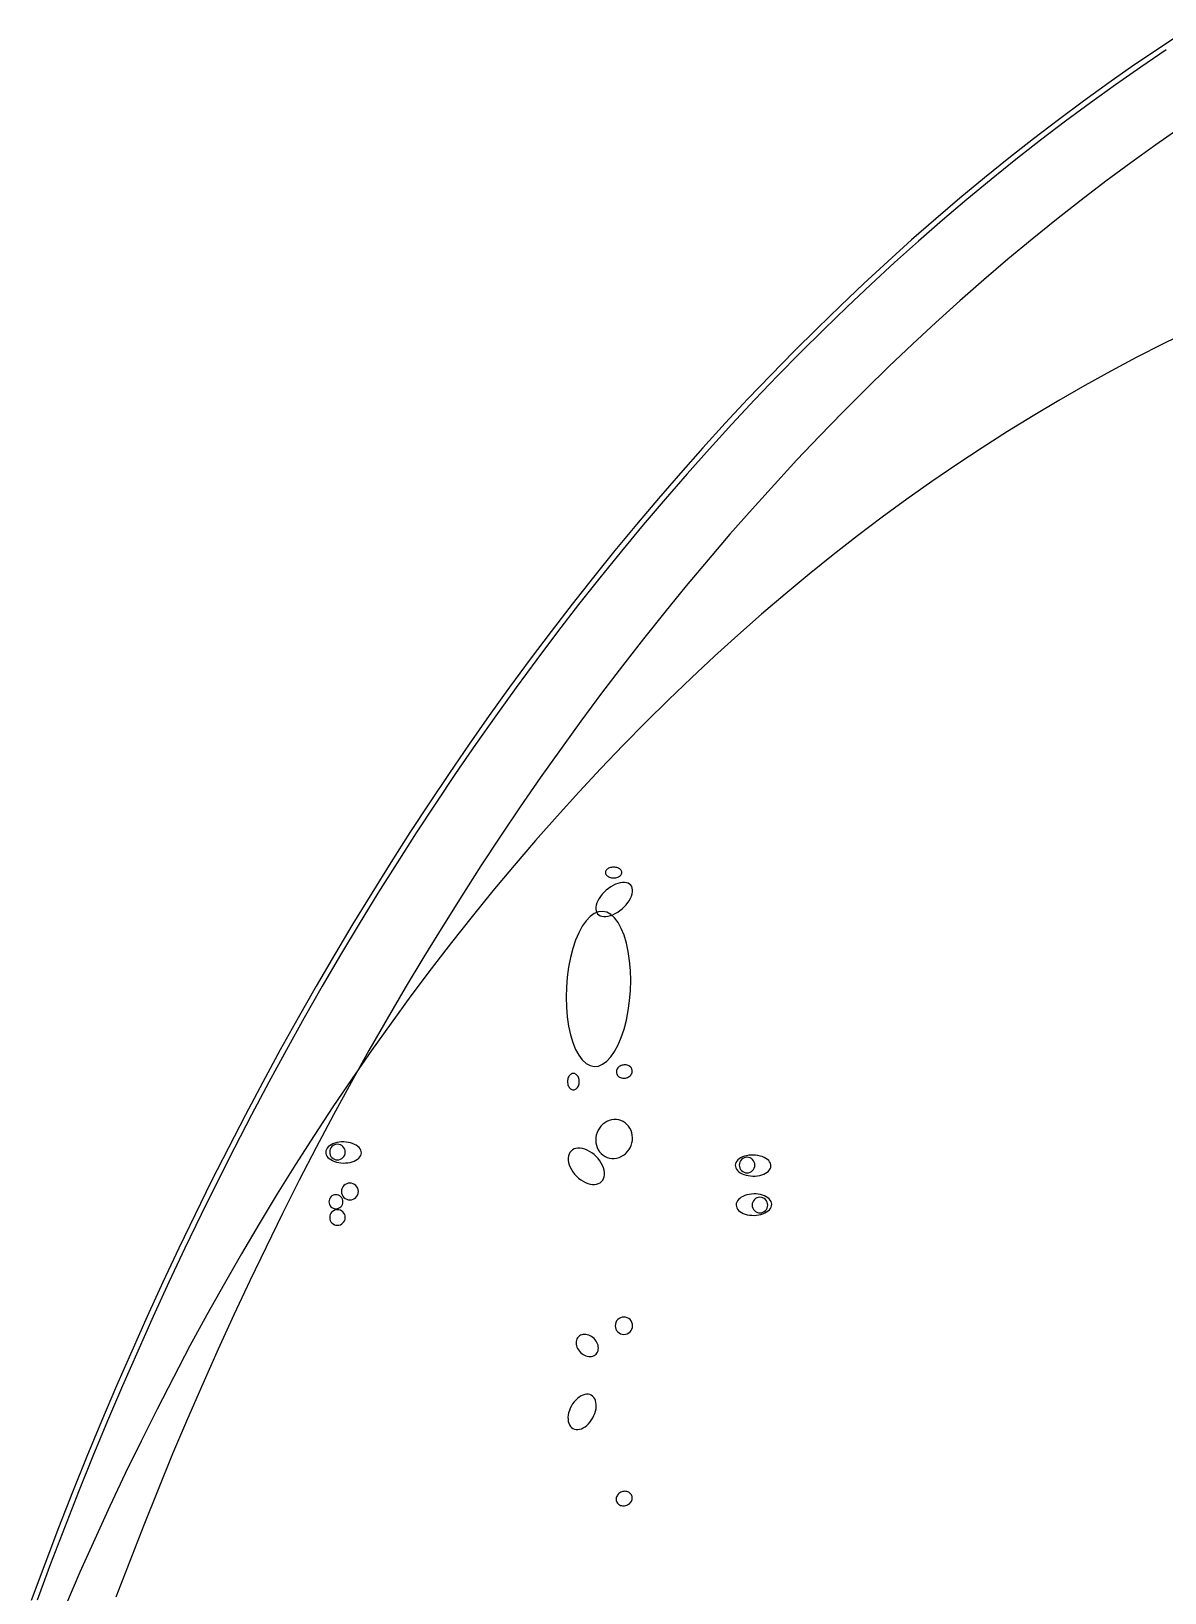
# Model space of a CAD drawing. Extents: x -1 to 217, y -22 to 302.
# Drawn here: x 12 to 63.3, y 217.4 to 288.1 of the extents above; entities that cross this region are included whole.
import ezdxf

# ---------------------------------------------------------------- set-up
doc = ezdxf.new("R2010")
doc.units = 0

msp = doc.modelspace()

# ---------------------------------------------------------------- linework, layer by layer
at = {"layer": 'CIRCLES'}
for p, q in [((25.506, 237.506), (25.486, 237.44)), ((25.538, 237.567), (25.506, 237.506)), ((25.582, 237.621), (25.538, 237.567)), ((25.636, 237.664), (25.582, 237.621)), ((25.697, 237.697), (25.636, 237.664)), ((25.763, 237.717), (25.697, 237.697)), ((25.832, 237.724), (25.763, 237.717)), ((25.9, 237.717), (25.832, 237.724)), ((25.967, 237.697), (25.9, 237.717)), ((26.028, 237.664), (25.967, 237.697)), ((26.081, 237.621), (26.028, 237.664)), ((26.125, 237.567), (26.081, 237.621)), ((26.157, 237.506), (26.125, 237.567)), ((26.177, 237.44), (26.157, 237.506)), ((25.486, 237.44), (25.479, 237.371)), ((25.479, 237.371), (25.486, 237.302)), ((25.486, 237.302), (25.506, 237.236)), ((25.506, 237.236), (25.538, 237.175)), ((25.538, 237.175), (25.582, 237.122)), ((25.582, 237.122), (25.636, 237.078)), ((25.636, 237.078), (25.697, 237.046)), ((25.697, 237.046), (25.763, 237.025)), ((25.763, 237.025), (25.832, 237.019)), ((25.832, 237.019), (25.9, 237.025)), ((25.9, 237.025), (25.967, 237.046)), ((25.967, 237.046), (26.028, 237.078)), ((26.028, 237.078), (26.081, 237.122)), ((26.081, 237.122), (26.125, 237.175)), ((26.125, 237.175), (26.157, 237.236)), ((26.157, 237.236), (26.177, 237.302)), ((26.184, 237.371), (26.177, 237.44)), ((26.177, 237.302), (26.184, 237.371)), ((44.028, 236.847), (44.021, 236.779)), ((44.021, 236.779), (44.028, 236.71)), ((44.048, 236.914), (44.028, 236.847)), ((44.08, 236.975), (44.048, 236.914)), ((44.124, 237.028), (44.08, 236.975)), ((44.178, 237.072), (44.124, 237.028)), ((44.239, 237.104), (44.178, 237.072)), ((44.305, 237.124), (44.239, 237.104)), ((44.374, 237.131), (44.305, 237.124)), ((44.442, 237.124), (44.374, 237.131)), ((44.509, 237.104), (44.442, 237.124)), ((44.57, 237.072), (44.509, 237.104)), ((44.623, 237.028), (44.57, 237.072)), ((44.667, 236.975), (44.623, 237.028)), ((44.699, 236.914), (44.667, 236.975)), ((44.719, 236.847), (44.699, 236.914)), ((44.726, 236.779), (44.719, 236.847)), ((44.719, 236.71), (44.726, 236.779)), ((44.028, 236.71), (44.048, 236.644)), ((44.048, 236.644), (44.08, 236.583)), ((44.08, 236.583), (44.124, 236.529)), ((44.124, 236.529), (44.178, 236.485)), ((44.178, 236.485), (44.239, 236.453)), ((44.239, 236.453), (44.305, 236.433)), ((44.305, 236.433), (44.374, 236.426)), ((44.374, 236.426), (44.442, 236.433)), ((44.442, 236.433), (44.509, 236.453)), ((44.509, 236.453), (44.57, 236.485)), ((44.57, 236.485), (44.623, 236.529)), ((44.623, 236.529), (44.667, 236.583)), ((44.667, 236.583), (44.699, 236.644)), ((44.699, 236.644), (44.719, 236.71)), ((25.535, 235.344), (25.496, 235.296)), ((25.583, 235.383), (25.535, 235.344)), ((25.638, 235.413), (25.583, 235.383)), ((25.698, 235.431), (25.638, 235.413)), ((25.76, 235.437), (25.698, 235.431)), ((25.822, 235.431), (25.76, 235.437)), ((25.881, 235.413), (25.822, 235.431)), ((25.936, 235.383), (25.881, 235.413)), ((25.984, 235.344), (25.936, 235.383)), ((26.024, 235.296), (25.984, 235.344)), ((26.021, 235.659), (26.013, 235.585)), ((26.013, 235.585), (26.021, 235.511)), ((26.042, 235.731), (26.021, 235.659)), ((26.021, 235.511), (26.042, 235.439)), ((26.078, 235.797), (26.042, 235.731)), ((26.042, 235.439), (26.078, 235.373)), ((26.125, 235.855), (26.078, 235.797)), ((26.078, 235.373), (26.125, 235.315)), ((26.183, 235.902), (26.125, 235.855)), ((26.249, 235.938), (26.183, 235.902)), ((26.32, 235.959), (26.249, 235.938)), ((26.395, 235.967), (26.32, 235.959)), ((26.469, 235.959), (26.395, 235.967)), ((26.541, 235.938), (26.469, 235.959)), ((26.607, 235.902), (26.541, 235.938)), ((26.665, 235.855), (26.607, 235.902)), ((26.712, 235.797), (26.665, 235.855)), ((26.665, 235.315), (26.712, 235.373)), ((26.747, 235.731), (26.712, 235.797)), ((26.712, 235.373), (26.747, 235.439)), ((26.769, 235.659), (26.747, 235.731)), ((26.747, 235.439), (26.769, 235.511)), ((26.776, 235.585), (26.769, 235.659)), ((26.769, 235.511), (26.776, 235.585)), ((25.448, 235.181), (25.442, 235.119)), ((25.442, 235.119), (25.448, 235.057)), ((25.466, 235.241), (25.448, 235.181)), ((25.448, 235.057), (25.466, 234.998)), ((25.496, 235.296), (25.466, 235.241)), ((25.466, 234.998), (25.496, 234.943)), ((25.496, 234.943), (25.535, 234.895)), ((25.535, 234.895), (25.583, 234.855)), ((25.582, 234.657), (25.538, 234.604)), ((25.636, 234.701), (25.582, 234.657)), ((25.583, 234.855), (25.638, 234.826)), ((25.697, 234.734), (25.636, 234.701)), ((25.638, 234.826), (25.698, 234.808)), ((25.763, 234.754), (25.697, 234.734)), ((25.698, 234.808), (25.76, 234.802)), ((25.76, 234.802), (25.822, 234.808)), ((25.832, 234.761), (25.763, 234.754)), ((25.822, 234.808), (25.881, 234.826)), ((25.9, 234.754), (25.832, 234.761)), ((25.881, 234.826), (25.936, 234.855)), ((25.967, 234.734), (25.9, 234.754)), ((25.936, 234.855), (25.984, 234.895)), ((26.028, 234.701), (25.967, 234.734)), ((25.984, 234.895), (26.024, 234.943)), ((26.053, 235.241), (26.024, 235.296)), ((26.024, 234.943), (26.053, 234.998)), ((26.081, 234.657), (26.028, 234.701)), ((26.071, 235.181), (26.053, 235.241)), ((26.053, 234.998), (26.071, 235.057)), ((26.077, 235.119), (26.071, 235.181)), ((26.071, 235.057), (26.077, 235.119)), ((26.125, 234.604), (26.081, 234.657)), ((26.125, 235.315), (26.183, 235.268)), ((26.183, 235.268), (26.249, 235.232)), ((26.249, 235.232), (26.32, 235.211)), ((26.32, 235.211), (26.395, 235.203)), ((26.395, 235.203), (26.469, 235.211)), ((26.469, 235.211), (26.541, 235.232)), ((26.541, 235.232), (26.607, 235.268)), ((26.607, 235.268), (26.665, 235.315)), ((44.612, 235.04), (44.606, 234.971)), ((44.606, 234.971), (44.612, 234.902)), ((44.633, 235.106), (44.612, 235.04)), ((44.612, 234.902), (44.633, 234.836)), ((44.665, 235.167), (44.633, 235.106)), ((44.633, 234.836), (44.665, 234.775)), ((44.709, 235.22), (44.665, 235.167)), ((44.665, 234.775), (44.709, 234.722)), ((44.762, 235.264), (44.709, 235.22)), ((44.709, 234.722), (44.762, 234.678)), ((44.823, 235.297), (44.762, 235.264)), ((44.762, 234.678), (44.823, 234.646)), ((44.889, 235.317), (44.823, 235.297)), ((44.823, 234.646), (44.889, 234.626)), ((44.958, 235.323), (44.889, 235.317)), ((45.027, 235.317), (44.958, 235.323)), ((45.093, 235.297), (45.027, 235.317)), ((45.027, 234.626), (45.093, 234.646)), ((45.154, 235.264), (45.093, 235.297)), ((45.093, 234.646), (45.154, 234.678)), ((45.207, 235.22), (45.154, 235.264)), ((45.154, 234.678), (45.207, 234.722)), ((45.251, 235.167), (45.207, 235.22)), ((45.207, 234.722), (45.251, 234.775)), ((45.283, 235.106), (45.251, 235.167)), ((45.251, 234.775), (45.283, 234.836)), ((45.304, 235.04), (45.283, 235.106)), ((45.283, 234.836), (45.304, 234.902)), ((45.31, 234.971), (45.304, 235.04)), ((45.304, 234.902), (45.31, 234.971)), ((25.486, 234.477), (25.479, 234.408)), ((25.479, 234.408), (25.486, 234.339)), ((25.506, 234.543), (25.486, 234.477)), ((25.486, 234.339), (25.506, 234.273)), ((25.538, 234.604), (25.506, 234.543)), ((25.506, 234.273), (25.538, 234.212)), ((25.538, 234.212), (25.582, 234.159)), ((25.582, 234.159), (25.636, 234.115)), ((25.636, 234.115), (25.697, 234.082)), ((25.697, 234.082), (25.763, 234.062)), ((25.763, 234.062), (25.832, 234.055)), ((25.832, 234.055), (25.9, 234.062)), ((25.9, 234.062), (25.967, 234.082)), ((25.967, 234.082), (26.028, 234.115)), ((26.028, 234.115), (26.081, 234.159)), ((26.081, 234.159), (26.125, 234.212)), ((26.157, 234.543), (26.125, 234.604)), ((26.125, 234.212), (26.157, 234.273)), ((26.177, 234.477), (26.157, 234.543)), ((26.157, 234.273), (26.177, 234.339)), ((26.184, 234.408), (26.177, 234.477)), ((26.177, 234.339), (26.184, 234.408)), ((44.889, 234.626), (44.958, 234.619)), ((44.958, 234.619), (45.027, 234.626)), ((38.471, 229.729), (38.435, 229.661)), ((38.52, 229.789), (38.471, 229.729)), ((38.58, 229.838), (38.52, 229.789)), ((38.648, 229.874), (38.58, 229.838)), ((38.722, 229.896), (38.648, 229.874)), ((38.798, 229.904), (38.722, 229.896)), ((38.875, 229.896), (38.798, 229.904)), ((38.949, 229.874), (38.875, 229.896)), ((39.017, 229.838), (38.949, 229.874)), ((39.077, 229.789), (39.017, 229.838)), ((39.126, 229.729), (39.077, 229.789)), ((39.162, 229.661), (39.126, 229.729)), ((38.412, 229.587), (38.405, 229.51)), ((38.405, 229.51), (38.412, 229.433)), ((38.435, 229.661), (38.412, 229.587)), ((38.412, 229.433), (38.435, 229.359)), ((38.435, 229.359), (38.471, 229.291)), ((38.471, 229.291), (38.52, 229.232)), ((38.52, 229.232), (38.58, 229.183)), ((38.58, 229.183), (38.648, 229.146)), ((38.648, 229.146), (38.722, 229.124)), ((38.722, 229.124), (38.798, 229.116)), ((38.798, 229.116), (38.875, 229.124)), ((38.875, 229.124), (38.949, 229.146)), ((38.949, 229.146), (39.017, 229.183)), ((39.017, 229.183), (39.077, 229.232)), ((39.077, 229.232), (39.126, 229.291)), ((39.126, 229.291), (39.162, 229.359)), ((39.185, 229.587), (39.162, 229.661)), ((39.162, 229.359), (39.185, 229.433)), ((39.192, 229.51), (39.185, 229.587)), ((39.185, 229.433), (39.192, 229.51))]:
    msp.add_line(p, q, dxfattribs=at)
at = {"layer": 'ELLIPSES'}
for p, q in [((64.2, 288.097), (63.043, 287.336)), ((63.043, 287.336), (61.892, 286.555)), ((63.356, 287.248), (62.204, 286.47)), ((61.892, 286.555), (60.746, 285.754)), ((62.204, 286.47), (61.058, 285.673)), ((60.746, 285.754), (59.608, 284.934)), ((61.058, 285.673), (59.919, 284.856)), ((59.608, 284.934), (58.475, 284.094)), ((59.919, 284.856), (58.786, 284.019)), ((58.475, 284.094), (57.35, 283.234)), ((58.786, 284.019), (57.66, 283.163)), ((64.023, 283.749), (62.883, 282.956)), ((57.35, 283.234), (56.231, 282.356)), ((57.66, 283.163), (56.54, 282.287)), ((62.883, 282.956), (61.749, 282.142)), ((56.231, 282.356), (55.119, 281.458)), ((56.54, 282.287), (55.427, 281.392)), ((61.749, 282.142), (60.622, 281.309)), ((55.119, 281.458), (54.014, 280.541)), ((55.427, 281.392), (54.322, 280.479)), ((60.622, 281.309), (59.501, 280.455)), ((54.014, 280.541), (52.916, 279.606)), ((54.322, 280.479), (53.223, 279.546)), ((59.501, 280.455), (58.388, 279.581)), ((52.916, 279.606), (51.826, 278.651)), ((53.223, 279.546), (52.132, 278.594)), ((58.388, 279.581), (57.281, 278.688)), ((51.826, 278.651), (50.743, 277.678)), ((52.132, 278.594), (51.049, 277.623)), ((57.281, 278.688), (56.181, 277.775)), ((56.181, 277.775), (55.089, 276.842)), ((50.743, 277.678), (49.668, 276.686)), ((51.049, 277.623), (49.973, 276.634)), ((49.668, 276.686), (48.601, 275.676)), ((49.973, 276.634), (48.905, 275.627)), ((55.089, 276.842), (54.004, 275.89)), ((48.601, 275.676), (47.542, 274.647)), ((48.905, 275.627), (47.845, 274.601)), ((54.004, 275.89), (52.927, 274.918)), ((47.542, 274.647), (46.491, 273.601)), ((47.845, 274.601), (46.793, 273.557)), ((52.927, 274.918), (51.858, 273.927)), ((64.415, 274.533), (63.217, 273.947)), ((46.491, 273.601), (45.448, 272.536)), ((46.793, 273.557), (45.749, 272.494)), ((51.858, 273.927), (50.796, 272.918)), ((63.217, 273.947), (62.025, 273.339)), ((50.796, 272.918), (49.743, 271.889)), ((62.025, 273.339), (60.839, 272.71)), ((45.448, 272.536), (44.413, 271.453)), ((45.749, 272.494), (44.714, 271.414)), ((60.839, 272.71), (59.66, 272.059)), ((44.413, 271.453), (43.387, 270.353)), ((44.714, 271.414), (43.687, 270.316)), ((49.743, 271.889), (48.698, 270.842)), ((58.488, 271.387), (57.324, 270.694)), ((59.66, 272.059), (58.488, 271.387)), ((48.698, 270.842), (47.661, 269.776)), ((57.324, 270.694), (56.166, 269.98)), ((43.387, 270.353), (42.37, 269.236)), ((43.687, 270.316), (42.669, 269.201)), ((56.166, 269.98), (55.016, 269.245)), ((47.661, 269.776), (46.633, 268.692)), ((42.37, 269.236), (41.362, 268.1)), ((42.669, 269.201), (41.66, 268.068)), ((46.633, 268.692), (45.613, 267.589)), ((55.016, 269.245), (53.873, 268.489)), ((41.362, 268.1), (40.362, 266.948)), ((41.66, 268.068), (40.66, 266.918)), ((53.873, 268.489), (52.738, 267.713)), ((45.613, 267.589), (44.603, 266.469)), ((52.738, 267.713), (51.611, 266.916)), ((40.362, 266.948), (39.372, 265.778)), ((40.66, 266.918), (39.668, 265.75)), ((44.603, 266.469), (43.601, 265.33)), ((51.611, 266.916), (50.492, 266.098)), ((39.372, 265.778), (38.39, 264.592)), ((39.668, 265.75), (38.686, 264.566)), ((50.492, 266.098), (49.382, 265.26)), ((43.601, 265.33), (42.608, 264.174)), ((49.382, 265.26), (48.279, 264.402)), ((38.39, 264.592), (37.419, 263.388)), ((38.686, 264.566), (37.713, 263.364)), ((48.279, 264.402), (47.186, 263.523)), ((42.608, 264.174), (41.625, 263)), ((37.419, 263.388), (36.456, 262.169)), ((37.713, 263.364), (36.75, 262.146)), ((41.625, 263), (40.651, 261.808)), ((47.186, 263.523), (46.101, 262.625)), ((46.101, 262.625), (45.025, 261.707)), ((36.456, 262.169), (35.503, 260.932)), ((36.75, 262.146), (35.796, 260.912)), ((40.651, 261.808), (39.686, 260.599)), ((45.025, 261.707), (43.959, 260.769)), ((35.503, 260.932), (34.56, 259.679)), ((35.796, 260.912), (34.852, 259.661)), ((39.686, 260.599), (38.731, 259.374)), ((43.959, 260.769), (42.901, 259.811)), ((34.56, 259.679), (33.627, 258.411)), ((34.852, 259.661), (33.918, 258.394)), ((38.731, 259.374), (37.786, 258.131)), ((42.901, 259.811), (41.853, 258.834)), ((41.853, 258.834), (40.814, 257.838)), ((33.627, 258.411), (32.704, 257.126)), ((33.918, 258.394), (32.994, 257.11)), ((37.786, 258.131), (36.851, 256.871)), ((40.814, 257.838), (39.786, 256.823)), ((32.704, 257.126), (31.79, 255.825)), ((32.994, 257.11), (32.08, 255.812)), ((36.851, 256.871), (35.926, 255.595)), ((39.786, 256.823), (38.767, 255.789)), ((31.79, 255.825), (30.887, 254.509)), ((32.08, 255.812), (31.176, 254.497)), ((35.926, 255.595), (35.011, 254.302)), ((38.767, 255.789), (37.758, 254.736)), ((30.887, 254.509), (29.995, 253.177)), ((31.176, 254.497), (30.282, 253.167)), ((37.758, 254.736), (36.76, 253.664)), ((35.011, 254.302), (34.107, 252.993)), ((29.995, 253.177), (29.113, 251.83)), ((30.282, 253.167), (29.399, 251.821)), ((36.76, 253.664), (35.771, 252.574)), ((34.107, 252.993), (33.213, 251.668)), ((35.771, 252.574), (34.794, 251.466)), ((29.113, 251.83), (28.241, 250.468)), ((29.399, 251.821), (28.527, 250.461)), ((33.213, 251.668), (32.329, 250.327)), ((34.794, 251.466), (33.827, 250.34)), ((28.241, 250.468), (27.38, 249.092)), ((28.527, 250.461), (27.665, 249.085)), ((32.329, 250.327), (31.456, 248.971)), ((33.827, 250.34), (32.87, 249.195)), ((38.069, 250.191), (38.037, 250.167)), ((38.106, 250.211), (38.069, 250.191)), ((38.147, 250.229), (38.106, 250.211)), ((38.19, 250.243), (38.147, 250.229)), ((38.236, 250.253), (38.19, 250.243)), ((38.284, 250.259), (38.236, 250.253)), ((38.333, 250.261), (38.284, 250.259)), ((38.381, 250.259), (38.333, 250.261)), ((38.429, 250.253), (38.381, 250.259)), ((38.475, 250.243), (38.429, 250.253)), ((38.519, 250.229), (38.475, 250.243)), ((38.56, 250.211), (38.519, 250.229)), ((38.596, 250.191), (38.56, 250.211)), ((38.628, 250.167), (38.596, 250.191)), ((37.963, 250.052), (37.96, 250.021)), ((37.96, 250.021), (37.963, 249.989)), ((37.973, 250.083), (37.963, 250.052)), ((37.963, 249.989), (37.973, 249.958)), ((37.989, 250.113), (37.973, 250.083)), ((37.973, 249.958), (37.989, 249.929)), ((38.01, 250.141), (37.989, 250.113)), ((37.989, 249.929), (38.01, 249.9)), ((38.037, 250.167), (38.01, 250.141)), ((38.01, 249.9), (38.037, 249.874)), ((38.037, 249.874), (38.069, 249.851)), ((38.069, 249.851), (38.106, 249.83)), ((38.106, 249.83), (38.147, 249.812)), ((38.147, 249.812), (38.19, 249.798)), ((38.19, 249.798), (38.236, 249.788)), ((38.236, 249.788), (38.284, 249.782)), ((38.284, 249.782), (38.333, 249.78)), ((38.423, 249.487), (38.314, 249.436)), ((38.333, 249.78), (38.381, 249.782)), ((38.381, 249.782), (38.429, 249.788)), ((38.531, 249.527), (38.423, 249.487)), ((38.429, 249.788), (38.475, 249.798)), ((38.475, 249.798), (38.519, 249.812)), ((38.519, 249.812), (38.56, 249.83)), ((38.636, 249.554), (38.531, 249.527)), ((38.56, 249.83), (38.596, 249.851)), ((38.596, 249.851), (38.628, 249.874)), ((38.655, 250.141), (38.628, 250.167)), ((38.628, 249.874), (38.655, 249.9)), ((38.736, 249.568), (38.636, 249.554)), ((38.677, 250.113), (38.655, 250.141)), ((38.655, 249.9), (38.677, 249.929)), ((38.693, 250.083), (38.677, 250.113)), ((38.677, 249.929), (38.693, 249.958)), ((38.702, 250.052), (38.693, 250.083)), ((38.693, 249.958), (38.702, 249.989)), ((38.705, 250.021), (38.702, 250.052)), ((38.702, 249.989), (38.705, 250.021)), ((38.83, 249.569), (38.736, 249.568)), ((38.916, 249.557), (38.83, 249.569)), ((38.992, 249.532), (38.916, 249.557)), ((39.058, 249.494), (38.992, 249.532)), ((39.111, 249.445), (39.058, 249.494)), ((27.38, 249.092), (26.53, 247.7)), ((27.665, 249.085), (26.814, 247.695)), ((31.456, 248.971), (30.594, 247.599)), ((32.87, 249.195), (31.925, 248.033)), ((37.673, 248.842), (37.618, 248.741)), ((37.74, 248.942), (37.673, 248.842)), ((37.818, 249.04), (37.74, 248.942)), ((37.905, 249.133), (37.818, 249.04)), ((37.999, 249.221), (37.905, 249.133)), ((38.1, 249.302), (37.999, 249.221)), ((38.206, 249.374), (38.1, 249.302)), ((38.314, 249.436), (38.206, 249.374)), ((39.05, 248.758), (39.105, 248.859)), ((39.105, 248.859), (39.148, 248.958)), ((39.152, 249.384), (39.111, 249.445)), ((39.148, 248.958), (39.177, 249.055)), ((39.18, 249.314), (39.152, 249.384)), ((39.177, 249.055), (39.192, 249.148)), ((39.193, 249.235), (39.18, 249.314)), ((39.192, 249.148), (39.193, 249.235)), ((37.453, 248.165), (37.265, 248.027)), ((37.644, 248.245), (37.453, 248.165)), ((37.531, 248.452), (37.53, 248.365)), ((37.53, 248.365), (37.543, 248.286)), ((37.546, 248.545), (37.531, 248.452)), ((37.543, 248.286), (37.57, 248.216)), ((37.575, 248.642), (37.546, 248.545)), ((37.57, 248.216), (37.611, 248.155)), ((37.618, 248.741), (37.575, 248.642)), ((37.611, 248.155), (37.665, 248.106)), ((37.834, 248.264), (37.644, 248.245)), ((37.665, 248.106), (37.731, 248.068)), ((37.731, 248.068), (37.807, 248.043)), ((38.022, 248.224), (37.834, 248.264)), ((38.203, 248.125), (38.022, 248.224)), ((38.087, 248.046), (38.192, 248.073)), ((38.192, 248.073), (38.3, 248.113)), ((38.375, 247.967), (38.203, 248.125)), ((38.3, 248.113), (38.409, 248.164)), ((38.409, 248.164), (38.517, 248.226)), ((38.517, 248.226), (38.622, 248.298)), ((38.622, 248.298), (38.723, 248.379)), ((38.723, 248.379), (38.818, 248.467)), ((38.818, 248.467), (38.905, 248.56)), ((38.905, 248.56), (38.983, 248.658)), ((38.983, 248.658), (39.05, 248.758)), ((26.53, 247.7), (25.691, 246.294)), ((26.814, 247.695), (25.974, 246.29)), ((30.594, 247.599), (29.743, 246.212)), ((31.925, 248.033), (30.991, 246.853)), ((36.913, 247.587), (36.754, 247.292)), ((37.084, 247.833), (36.913, 247.587)), ((37.265, 248.027), (37.084, 247.833)), ((37.807, 248.043), (37.893, 248.031)), ((37.893, 248.031), (37.987, 248.032)), ((37.987, 248.032), (38.087, 248.046)), ((38.534, 247.755), (38.375, 247.967)), ((38.678, 247.491), (38.534, 247.755)), ((38.804, 247.181), (38.678, 247.491)), ((30.991, 246.853), (30.068, 245.656)), ((36.61, 246.953), (36.484, 246.577)), ((36.754, 247.292), (36.61, 246.953)), ((38.91, 246.829), (38.804, 247.181)), ((38.995, 246.442), (38.91, 246.829)), ((25.691, 246.294), (24.863, 244.873)), ((25.974, 246.29), (25.145, 244.871)), ((29.743, 246.212), (28.903, 244.809)), ((36.378, 246.17), (36.294, 245.739)), ((36.484, 246.577), (36.378, 246.17)), ((39.056, 246.025), (38.995, 246.442)), ((39.094, 245.587), (39.056, 246.025)), ((30.068, 245.656), (29.156, 244.441)), ((36.232, 245.29), (36.195, 244.833)), ((36.294, 245.739), (36.232, 245.29)), ((39.106, 245.135), (39.094, 245.587)), ((24.863, 244.873), (24.046, 243.439)), ((25.145, 244.871), (24.327, 243.437)), ((28.903, 244.809), (28.075, 243.392)), ((36.195, 244.833), (36.183, 244.374)), ((39.057, 244.219), (39.094, 244.676)), ((39.094, 244.676), (39.106, 245.135)), ((29.156, 244.441), (28.256, 243.21)), ((36.183, 244.374), (36.195, 243.922)), ((36.195, 243.922), (36.233, 243.484)), ((38.996, 243.77), (39.057, 244.219)), ((24.046, 243.439), (23.241, 241.99)), ((24.327, 243.437), (23.521, 241.99)), ((28.075, 243.392), (27.257, 241.96)), ((28.256, 243.21), (27.368, 241.961)), ((36.233, 243.484), (36.294, 243.067)), ((38.805, 242.932), (38.911, 243.339)), ((38.911, 243.339), (38.996, 243.77)), ((36.294, 243.067), (36.379, 242.68)), ((36.379, 242.68), (36.485, 242.328)), ((38.535, 242.217), (38.679, 242.556)), ((38.679, 242.556), (38.805, 242.932)), ((23.241, 241.99), (22.446, 240.528)), ((23.521, 241.99), (22.726, 240.529)), ((27.257, 241.96), (26.451, 240.514)), ((27.368, 241.961), (26.491, 240.696)), ((36.485, 242.328), (36.611, 242.018)), ((36.611, 242.018), (36.755, 241.754)), ((36.755, 241.754), (36.914, 241.542)), ((38.205, 241.676), (38.376, 241.922)), ((38.376, 241.922), (38.535, 242.217)), ((36.914, 241.542), (37.086, 241.384)), ((37.086, 241.384), (37.267, 241.285)), ((37.267, 241.285), (37.455, 241.245)), ((37.455, 241.245), (37.645, 241.264)), ((37.645, 241.264), (37.836, 241.344)), ((37.836, 241.344), (38.024, 241.482)), ((38.024, 241.482), (38.205, 241.676)), ((38.459, 241.025), (38.457, 240.985)), ((38.467, 241.064), (38.459, 241.025)), ((38.481, 241.103), (38.467, 241.064)), ((38.5, 241.14), (38.481, 241.103)), ((38.525, 241.175), (38.5, 241.14)), ((38.555, 241.207), (38.525, 241.175)), ((38.59, 241.236), (38.555, 241.207)), ((38.628, 241.261), (38.59, 241.236)), ((38.67, 241.282), (38.628, 241.261)), ((38.714, 241.298), (38.67, 241.282)), ((38.76, 241.309), (38.714, 241.298)), ((38.807, 241.316), (38.76, 241.309)), ((38.854, 241.317), (38.807, 241.316)), ((38.9, 241.313), (38.854, 241.317)), ((38.945, 241.304), (38.9, 241.313)), ((38.988, 241.29), (38.945, 241.304)), ((39.028, 241.271), (38.988, 241.29)), ((39.064, 241.248), (39.028, 241.271)), ((39.096, 241.221), (39.064, 241.248)), ((39.123, 241.19), (39.096, 241.221)), ((39.145, 241.157), (39.123, 241.19)), ((39.161, 241.121), (39.145, 241.157)), ((39.172, 241.083), (39.161, 241.121)), ((39.166, 240.965), (39.174, 241.004)), ((39.176, 241.044), (39.172, 241.083)), ((39.174, 241.004), (39.176, 241.044)), ((22.446, 240.528), (21.664, 239.052)), ((22.726, 240.529), (21.942, 239.054)), ((26.491, 240.696), (25.627, 239.414)), ((26.451, 240.514), (25.657, 239.053)), ((36.249, 240.608), (36.247, 240.559)), ((36.247, 240.559), (36.249, 240.511)), ((36.256, 240.655), (36.249, 240.608)), ((36.249, 240.511), (36.256, 240.463)), ((36.267, 240.701), (36.256, 240.655)), ((36.256, 240.463), (36.267, 240.417)), ((36.283, 240.745), (36.267, 240.701)), ((36.267, 240.417), (36.283, 240.374)), ((36.302, 240.785), (36.283, 240.745)), ((36.283, 240.374), (36.302, 240.333)), ((36.325, 240.822), (36.302, 240.785)), ((36.302, 240.333), (36.325, 240.297)), ((36.351, 240.854), (36.325, 240.822)), ((36.325, 240.297), (36.351, 240.265)), ((36.38, 240.881), (36.351, 240.854)), ((36.411, 240.902), (36.38, 240.881)), ((36.444, 240.918), (36.411, 240.902)), ((36.478, 240.927), (36.444, 240.918)), ((36.513, 240.93), (36.478, 240.927)), ((36.547, 240.927), (36.513, 240.93)), ((36.581, 240.918), (36.547, 240.927)), ((36.614, 240.902), (36.581, 240.918)), ((36.645, 240.881), (36.614, 240.902)), ((36.674, 240.854), (36.645, 240.881)), ((36.7, 240.822), (36.674, 240.854)), ((36.674, 240.265), (36.7, 240.297)), ((36.723, 240.785), (36.7, 240.822)), ((36.7, 240.297), (36.723, 240.333)), ((36.742, 240.745), (36.723, 240.785)), ((36.723, 240.333), (36.742, 240.374)), ((36.758, 240.701), (36.742, 240.745)), ((36.742, 240.374), (36.758, 240.417)), ((36.769, 240.655), (36.758, 240.701)), ((36.758, 240.417), (36.769, 240.463)), ((36.776, 240.608), (36.769, 240.655)), ((36.769, 240.463), (36.776, 240.511)), ((36.778, 240.559), (36.776, 240.608)), ((36.776, 240.511), (36.778, 240.559)), ((38.457, 240.985), (38.461, 240.946)), ((38.461, 240.946), (38.472, 240.908)), ((38.472, 240.908), (38.488, 240.872)), ((38.488, 240.872), (38.51, 240.839)), ((38.51, 240.839), (38.537, 240.808)), ((38.537, 240.808), (38.569, 240.781)), ((38.569, 240.781), (38.605, 240.758)), ((38.605, 240.758), (38.645, 240.739)), ((38.645, 240.739), (38.688, 240.725)), ((38.688, 240.725), (38.733, 240.716)), ((38.733, 240.716), (38.779, 240.712)), ((38.779, 240.712), (38.826, 240.713)), ((38.826, 240.713), (38.873, 240.719)), ((38.873, 240.719), (38.919, 240.731)), ((38.919, 240.731), (38.963, 240.747)), ((38.963, 240.747), (39.005, 240.768)), ((39.005, 240.768), (39.043, 240.793)), ((39.043, 240.793), (39.078, 240.822)), ((39.078, 240.822), (39.108, 240.854)), ((39.108, 240.854), (39.133, 240.889)), ((39.133, 240.889), (39.153, 240.926)), ((39.153, 240.926), (39.166, 240.965)), ((36.351, 240.265), (36.38, 240.238)), ((36.38, 240.238), (36.411, 240.216)), ((36.411, 240.216), (36.444, 240.201)), ((36.444, 240.201), (36.478, 240.191)), ((36.478, 240.191), (36.513, 240.188)), ((36.513, 240.188), (36.547, 240.191)), ((36.547, 240.191), (36.581, 240.201)), ((36.581, 240.201), (36.614, 240.216)), ((36.614, 240.216), (36.645, 240.238)), ((36.645, 240.238), (36.674, 240.265)), ((21.664, 239.052), (20.892, 237.563)), ((21.942, 239.054), (21.17, 237.565)), ((25.627, 239.414), (24.774, 238.117)), ((25.657, 239.053), (24.874, 237.578)), ((37.583, 238.25), (37.549, 238.138)), ((37.631, 238.356), (37.583, 238.25)), ((37.69, 238.456), (37.631, 238.356)), ((37.761, 238.547), (37.69, 238.456)), ((37.843, 238.628), (37.761, 238.547)), ((37.933, 238.697), (37.843, 238.628)), ((38.03, 238.754), (37.933, 238.697)), ((38.133, 238.798), (38.03, 238.754)), ((38.239, 238.827), (38.133, 238.798)), ((38.348, 238.841), (38.239, 238.827)), ((38.457, 238.841), (38.348, 238.841)), ((38.564, 238.825), (38.457, 238.841)), ((38.667, 238.794), (38.564, 238.825)), ((38.765, 238.749), (38.667, 238.794)), ((38.856, 238.691), (38.765, 238.749)), ((38.939, 238.62), (38.856, 238.691)), ((39.011, 238.538), (38.939, 238.62)), ((39.073, 238.446), (39.011, 238.538)), ((39.122, 238.346), (39.073, 238.446)), ((39.157, 238.239), (39.122, 238.346)), ((39.18, 238.127), (39.157, 238.239)), ((20.892, 237.563), (20.133, 236.061)), ((21.17, 237.565), (20.41, 236.064)), ((24.774, 238.117), (23.934, 236.803)), ((24.874, 237.578), (24.103, 236.09)), ((25.329, 237.491), (25.307, 237.431)), ((25.364, 237.55), (25.329, 237.491)), ((25.412, 237.605), (25.364, 237.55)), ((25.472, 237.655), (25.412, 237.605)), ((25.543, 237.701), (25.472, 237.655)), ((25.623, 237.74), (25.543, 237.701)), ((25.712, 237.773), (25.623, 237.74)), ((25.807, 237.798), (25.712, 237.773)), ((25.908, 237.816), (25.807, 237.798)), ((26.011, 237.826), (25.908, 237.816)), ((26.117, 237.827), (26.011, 237.826)), ((26.222, 237.821), (26.117, 237.827)), ((26.326, 237.806), (26.222, 237.821)), ((26.425, 237.784), (26.326, 237.806)), ((26.519, 237.754), (26.425, 237.784)), ((26.606, 237.718), (26.519, 237.754)), ((26.685, 237.675), (26.606, 237.718)), ((26.753, 237.626), (26.685, 237.675)), ((26.811, 237.573), (26.753, 237.626)), ((26.856, 237.516), (26.811, 237.573)), ((26.889, 237.456), (26.856, 237.516)), ((36.469, 237.469), (36.406, 237.417)), ((36.544, 237.508), (36.469, 237.469)), ((36.628, 237.534), (36.544, 237.508)), ((36.72, 237.546), (36.628, 237.534)), ((36.819, 237.543), (36.72, 237.546)), ((36.922, 237.527), (36.819, 237.543)), ((37.028, 237.498), (36.922, 237.527)), ((37.136, 237.454), (37.028, 237.498)), ((37.529, 238.024), (37.523, 237.909)), ((37.523, 237.909), (37.531, 237.794)), ((37.549, 238.138), (37.529, 238.024)), ((37.531, 237.794), (37.553, 237.683)), ((37.553, 237.683), (37.589, 237.576)), ((37.589, 237.576), (37.638, 237.475)), ((37.638, 237.475), (37.699, 237.383)), ((38.949, 237.375), (39.02, 237.466)), ((39.02, 237.466), (39.08, 237.566)), ((39.08, 237.566), (39.127, 237.672)), ((39.127, 237.672), (39.161, 237.783)), ((39.161, 237.783), (39.181, 237.897)), ((39.188, 238.013), (39.18, 238.127)), ((39.181, 237.897), (39.188, 238.013)), ((23.934, 236.803), (23.106, 235.473)), ((25.307, 237.431), (25.299, 237.369)), ((25.299, 237.369), (25.304, 237.306)), ((25.304, 237.306), (25.324, 237.245)), ((25.324, 237.245), (25.356, 237.185)), ((25.356, 237.185), (25.402, 237.128)), ((25.402, 237.128), (25.459, 237.074)), ((25.459, 237.074), (25.528, 237.026)), ((25.528, 237.026), (25.606, 236.983)), ((25.606, 236.983), (25.693, 236.946)), ((25.693, 236.946), (25.787, 236.917)), ((25.787, 236.917), (25.887, 236.894)), ((25.887, 236.894), (25.99, 236.88)), ((25.99, 236.88), (26.095, 236.873)), ((26.095, 236.873), (26.201, 236.875)), ((26.201, 236.875), (26.305, 236.885)), ((26.305, 236.885), (26.405, 236.903)), ((26.405, 236.903), (26.501, 236.928)), ((26.501, 236.928), (26.589, 236.961)), ((26.589, 236.961), (26.669, 237)), ((26.669, 237), (26.74, 237.046)), ((26.74, 237.046), (26.8, 237.096)), ((26.8, 237.096), (26.848, 237.151)), ((26.848, 237.151), (26.883, 237.209)), ((26.883, 237.209), (26.905, 237.27)), ((26.908, 237.395), (26.889, 237.456)), ((26.905, 237.27), (26.914, 237.332)), ((26.914, 237.332), (26.908, 237.395)), ((36.288, 237.194), (36.276, 237.102)), ((36.276, 237.102), (36.278, 237.003)), ((36.278, 237.003), (36.294, 236.9)), ((36.314, 237.278), (36.288, 237.194)), ((36.294, 236.9), (36.323, 236.794)), ((36.353, 237.353), (36.314, 237.278)), ((36.323, 236.794), (36.366, 236.686)), ((36.406, 237.417), (36.353, 237.353)), ((37.243, 237.399), (37.136, 237.454)), ((37.347, 237.332), (37.243, 237.399)), ((37.447, 237.254), (37.347, 237.332)), ((37.541, 237.168), (37.447, 237.254)), ((37.627, 237.074), (37.541, 237.168)), ((37.705, 236.973), (37.627, 237.074)), ((37.699, 237.383), (37.772, 237.301)), ((37.772, 236.869), (37.705, 236.973)), ((37.772, 237.301), (37.854, 237.23)), ((37.827, 236.762), (37.772, 236.869)), ((37.87, 236.655), (37.827, 236.762)), ((37.854, 237.23), (37.945, 237.172)), ((37.945, 237.172), (38.043, 237.127)), ((38.043, 237.127), (38.147, 237.097)), ((38.147, 237.097), (38.254, 237.081)), ((38.254, 237.081), (38.362, 237.08)), ((38.362, 237.08), (38.471, 237.094)), ((38.471, 237.094), (38.578, 237.124)), ((38.578, 237.124), (38.68, 237.167)), ((38.68, 237.167), (38.778, 237.224)), ((38.778, 237.224), (38.868, 237.294)), ((38.868, 237.294), (38.949, 237.375)), ((43.849, 236.838), (43.841, 236.776)), ((43.841, 236.776), (43.846, 236.714)), ((43.871, 236.899), (43.849, 236.838)), ((43.906, 236.957), (43.871, 236.899)), ((43.954, 237.012), (43.906, 236.957)), ((44.014, 237.063), (43.954, 237.012)), ((44.085, 237.108), (44.014, 237.063)), ((44.165, 237.147), (44.085, 237.108)), ((44.254, 237.18), (44.165, 237.147)), ((44.349, 237.205), (44.254, 237.18)), ((44.45, 237.223), (44.349, 237.205)), ((44.553, 237.233), (44.45, 237.223)), ((44.659, 237.235), (44.553, 237.233)), ((44.764, 237.228), (44.659, 237.235)), ((44.868, 237.214), (44.764, 237.228)), ((44.967, 237.191), (44.868, 237.214)), ((45.061, 237.162), (44.967, 237.191)), ((45.148, 237.125), (45.061, 237.162)), ((45.227, 237.082), (45.148, 237.125)), ((45.295, 237.034), (45.227, 237.082)), ((45.353, 236.98), (45.295, 237.034)), ((45.398, 236.923), (45.353, 236.98)), ((45.431, 236.864), (45.398, 236.923)), ((45.45, 236.802), (45.431, 236.864)), ((45.456, 236.74), (45.45, 236.802)), ((20.133, 236.061), (19.385, 234.545)), ((20.41, 236.064), (19.661, 234.549)), ((24.103, 236.09), (23.343, 234.587)), ((36.366, 236.686), (36.422, 236.579)), ((36.422, 236.579), (36.488, 236.475)), ((36.488, 236.475), (36.566, 236.375)), ((36.566, 236.375), (36.652, 236.281)), ((36.652, 236.281), (36.746, 236.194)), ((36.746, 236.194), (36.846, 236.117)), ((36.846, 236.117), (36.95, 236.049)), ((36.95, 236.049), (37.057, 235.994)), ((37.788, 236.032), (37.84, 236.096)), ((37.84, 236.096), (37.879, 236.17)), ((37.899, 236.548), (37.87, 236.655)), ((37.879, 236.17), (37.905, 236.254)), ((37.915, 236.445), (37.899, 236.548)), ((37.905, 236.254), (37.917, 236.346)), ((37.917, 236.346), (37.915, 236.445)), ((43.846, 236.714), (43.866, 236.652)), ((43.866, 236.652), (43.898, 236.592)), ((43.898, 236.592), (43.944, 236.535)), ((43.944, 236.535), (44.001, 236.482)), ((44.001, 236.482), (44.07, 236.433)), ((44.07, 236.433), (44.148, 236.39)), ((44.148, 236.39), (44.235, 236.354)), ((44.235, 236.354), (44.329, 236.324)), ((44.329, 236.324), (44.429, 236.302)), ((44.429, 236.302), (44.532, 236.287)), ((44.532, 236.287), (44.637, 236.281)), ((44.637, 236.281), (44.743, 236.282)), ((44.743, 236.282), (44.847, 236.292)), ((44.847, 236.292), (44.947, 236.31)), ((44.947, 236.31), (45.043, 236.336)), ((45.043, 236.336), (45.131, 236.368)), ((45.131, 236.368), (45.211, 236.408)), ((45.211, 236.408), (45.282, 236.453)), ((45.282, 236.453), (45.342, 236.503)), ((45.342, 236.503), (45.39, 236.558)), ((45.39, 236.558), (45.425, 236.617)), ((45.425, 236.617), (45.447, 236.677)), ((45.447, 236.677), (45.456, 236.74)), ((23.106, 235.473), (22.29, 234.127)), ((37.057, 235.994), (37.165, 235.951)), ((37.165, 235.951), (37.271, 235.921)), ((37.271, 235.921), (37.374, 235.905)), ((37.374, 235.905), (37.473, 235.903)), ((37.473, 235.903), (37.565, 235.915)), ((37.565, 235.915), (37.649, 235.941)), ((37.649, 235.941), (37.724, 235.98)), ((37.724, 235.98), (37.788, 236.032)), ((44.187, 235.365), (44.109, 235.322)), ((44.274, 235.402), (44.187, 235.365)), ((44.368, 235.432), (44.274, 235.402)), ((44.467, 235.455), (44.368, 235.432)), ((44.57, 235.469), (44.467, 235.455)), ((44.675, 235.475), (44.57, 235.469)), ((44.78, 235.473), (44.675, 235.475)), ((44.883, 235.463), (44.78, 235.473)), ((44.983, 235.445), (44.883, 235.463)), ((45.078, 235.418), (44.983, 235.445)), ((45.166, 235.385), (45.078, 235.418)), ((45.246, 235.344), (45.166, 235.385)), ((45.317, 235.298), (45.246, 235.344)), ((43.886, 235.037), (43.881, 234.973)), ((43.881, 234.973), (43.889, 234.91)), ((43.906, 235.1), (43.886, 235.037)), ((43.889, 234.91), (43.911, 234.848)), ((43.938, 235.16), (43.906, 235.1)), ((43.911, 234.848), (43.946, 234.788)), ((43.983, 235.218), (43.938, 235.16)), ((43.946, 234.788), (43.993, 234.732)), ((44.041, 235.272), (43.983, 235.218)), ((43.993, 234.732), (44.053, 234.681)), ((44.109, 235.322), (44.041, 235.272)), ((44.053, 234.681), (44.123, 234.634)), ((45.182, 234.614), (45.26, 234.657)), ((45.26, 234.657), (45.329, 234.706)), ((45.376, 235.246), (45.317, 235.298)), ((45.329, 234.706), (45.386, 234.761)), ((45.424, 235.19), (45.376, 235.246)), ((45.386, 234.761), (45.431, 234.818)), ((45.459, 235.131), (45.424, 235.19)), ((45.431, 234.818), (45.464, 234.879)), ((45.481, 235.069), (45.459, 235.131)), ((45.464, 234.879), (45.483, 234.942)), ((45.489, 235.006), (45.481, 235.069)), ((45.483, 234.942), (45.489, 235.006)), ((19.385, 234.545), (18.649, 233.017)), ((19.661, 234.549), (18.924, 233.022)), ((22.29, 234.127), (21.487, 232.766)), ((23.343, 234.587), (22.596, 233.071)), ((44.123, 234.634), (44.203, 234.594)), ((44.203, 234.594), (44.291, 234.56)), ((44.291, 234.56), (44.386, 234.534)), ((44.386, 234.534), (44.486, 234.516)), ((44.486, 234.516), (44.589, 234.506)), ((44.589, 234.506), (44.694, 234.504)), ((44.694, 234.504), (44.799, 234.51)), ((44.799, 234.51), (44.902, 234.524)), ((44.902, 234.524), (45.001, 234.547)), ((45.001, 234.547), (45.095, 234.577)), ((45.095, 234.577), (45.182, 234.614)), ((18.649, 233.017), (17.926, 231.477)), ((18.924, 233.022), (18.2, 231.482)), ((21.487, 232.766), (20.696, 231.389)), ((22.596, 233.071), (21.861, 231.543)), ((17.926, 231.477), (17.214, 229.924)), ((18.2, 231.482), (17.487, 229.93)), ((20.696, 231.389), (19.919, 229.998)), ((21.861, 231.543), (21.138, 230.001)), ((17.214, 229.924), (16.514, 228.359)), ((17.487, 229.93), (16.787, 228.365)), ((19.919, 229.998), (19.154, 228.592)), ((21.138, 230.001), (20.427, 228.446)), ((36.74, 229.009), (36.703, 228.964)), ((36.783, 229.046), (36.74, 229.009)), ((36.833, 229.076), (36.783, 229.046)), ((36.887, 229.099), (36.833, 229.076)), ((36.946, 229.113), (36.887, 229.099)), ((37.009, 229.118), (36.946, 229.113)), ((37.073, 229.115), (37.009, 229.118)), ((37.139, 229.104), (37.073, 229.115)), ((37.205, 229.084), (37.139, 229.104)), ((37.27, 229.056), (37.205, 229.084)), ((37.332, 229.021), (37.27, 229.056)), ((37.391, 228.979), (37.332, 229.021)), ((16.514, 228.359), (15.827, 226.782)), ((16.787, 228.365), (16.099, 226.789)), ((19.154, 228.592), (18.403, 227.171)), ((20.427, 228.446), (19.729, 226.878)), ((36.641, 228.8), (36.636, 228.737)), ((36.636, 228.737), (36.641, 228.673)), ((36.653, 228.859), (36.641, 228.8)), ((36.641, 228.673), (36.654, 228.607)), ((36.674, 228.914), (36.653, 228.859)), ((36.654, 228.607), (36.675, 228.542)), ((36.703, 228.964), (36.674, 228.914)), ((36.675, 228.542), (36.704, 228.478)), ((36.704, 228.478), (36.741, 228.416)), ((36.741, 228.416), (36.785, 228.358)), ((36.785, 228.358), (36.834, 228.304)), ((36.834, 228.304), (36.889, 228.256)), ((37.446, 228.93), (37.391, 228.979)), ((37.496, 228.877), (37.446, 228.93)), ((37.54, 228.818), (37.496, 228.877)), ((37.576, 228.757), (37.54, 228.818)), ((37.606, 228.693), (37.576, 228.757)), ((37.577, 228.27), (37.606, 228.32)), ((37.627, 228.627), (37.606, 228.693)), ((37.606, 228.32), (37.628, 228.375)), ((37.64, 228.562), (37.627, 228.627)), ((37.628, 228.375), (37.64, 228.435)), ((37.644, 228.497), (37.64, 228.562)), ((37.64, 228.435), (37.644, 228.497)), ((36.889, 228.256), (36.949, 228.214)), ((36.949, 228.214), (37.011, 228.178)), ((37.011, 228.178), (37.076, 228.15)), ((37.076, 228.15), (37.142, 228.131)), ((37.142, 228.131), (37.207, 228.119)), ((37.207, 228.119), (37.272, 228.116)), ((37.272, 228.116), (37.334, 228.122)), ((37.334, 228.122), (37.393, 228.136)), ((37.393, 228.136), (37.448, 228.158)), ((37.448, 228.158), (37.498, 228.188)), ((37.498, 228.188), (37.541, 228.226)), ((37.541, 228.226), (37.577, 228.27)), ((18.403, 227.171), (17.664, 225.735)), ((19.729, 226.878), (19.043, 225.299)), ((15.827, 226.782), (15.152, 225.193)), ((16.099, 226.789), (15.423, 225.201)), ((36.694, 226.22), (36.617, 226.147)), ((36.774, 226.282), (36.694, 226.22)), ((36.857, 226.332), (36.774, 226.282)), ((36.941, 226.37), (36.857, 226.332)), ((37.024, 226.395), (36.941, 226.37)), ((37.106, 226.407), (37.024, 226.395)), ((37.184, 226.405), (37.106, 226.407)), ((37.257, 226.39), (37.184, 226.405)), ((37.324, 226.361), (37.257, 226.39)), ((37.384, 226.319), (37.324, 226.361)), ((37.436, 226.265), (37.384, 226.319)), ((37.478, 226.2), (37.436, 226.265)), ((37.512, 226.125), (37.478, 226.2)), ((17.664, 225.735), (16.939, 224.286)), ((36.277, 225.469), (36.267, 225.368)), ((36.298, 225.573), (36.277, 225.469)), ((36.329, 225.677), (36.298, 225.573)), ((36.37, 225.78), (36.329, 225.677)), ((36.42, 225.881), (36.37, 225.78)), ((36.479, 225.976), (36.42, 225.881)), ((36.544, 226.066), (36.479, 225.976)), ((36.617, 226.147), (36.544, 226.066)), ((37.444, 225.44), (37.486, 225.543)), ((37.486, 225.543), (37.517, 225.648)), ((37.534, 226.041), (37.512, 226.125)), ((37.517, 225.648), (37.537, 225.751)), ((37.546, 225.95), (37.534, 226.041)), ((37.537, 225.751), (37.547, 225.852)), ((37.547, 225.852), (37.546, 225.95)), ((15.152, 225.193), (14.49, 223.593)), ((15.423, 225.201), (14.76, 223.601)), ((19.043, 225.299), (18.369, 223.707)), ((36.267, 225.368), (36.268, 225.271)), ((36.268, 225.271), (36.28, 225.179)), ((36.28, 225.179), (36.303, 225.095)), ((36.303, 225.095), (36.336, 225.02)), ((36.336, 225.02), (36.379, 224.955)), ((36.379, 224.955), (36.43, 224.901)), ((36.43, 224.901), (36.491, 224.86)), ((36.491, 224.86), (36.558, 224.831)), ((36.558, 224.831), (36.631, 224.815)), ((36.631, 224.815), (36.709, 224.813)), ((36.709, 224.813), (36.79, 224.825)), ((36.79, 224.825), (36.873, 224.85)), ((36.873, 224.85), (36.957, 224.888)), ((36.957, 224.888), (37.04, 224.939)), ((37.04, 224.939), (37.121, 225.001)), ((37.121, 225.001), (37.198, 225.073)), ((37.198, 225.073), (37.27, 225.155)), ((37.27, 225.155), (37.336, 225.244)), ((37.336, 225.244), (37.394, 225.34)), ((37.394, 225.34), (37.444, 225.44)), ((16.939, 224.286), (16.227, 222.822)), ((14.49, 223.593), (13.84, 221.981)), ((14.76, 223.601), (14.109, 221.99)), ((18.369, 223.707), (17.709, 222.103)), ((16.227, 222.822), (15.529, 221.345)), ((13.84, 221.981), (13.203, 220.359)), ((14.109, 221.99), (13.471, 220.368)), ((17.709, 222.103), (17.061, 220.488)), ((38.575, 221.917), (38.541, 221.884)), ((38.613, 221.945), (38.575, 221.917)), ((38.654, 221.97), (38.613, 221.945)), ((38.698, 221.989), (38.654, 221.97)), ((38.744, 222.003), (38.698, 221.989)), ((38.791, 222.012), (38.744, 222.003)), ((38.839, 222.015), (38.791, 222.012)), ((38.886, 222.013), (38.839, 222.015)), ((38.932, 222.005), (38.886, 222.013)), ((38.975, 221.992), (38.932, 222.005)), ((39.016, 221.973), (38.975, 221.992)), ((39.054, 221.949), (39.016, 221.973)), ((39.087, 221.921), (39.054, 221.949)), ((39.115, 221.889), (39.087, 221.921)), ((15.529, 221.345), (14.844, 219.854)), ((38.45, 221.683), (38.449, 221.64)), ((38.449, 221.64), (38.455, 221.598)), ((38.456, 221.726), (38.45, 221.683)), ((38.455, 221.598), (38.467, 221.557)), ((38.469, 221.768), (38.456, 221.726)), ((38.467, 221.557), (38.484, 221.518)), ((38.487, 221.809), (38.469, 221.768)), ((38.484, 221.518), (38.508, 221.483)), ((38.512, 221.848), (38.487, 221.809)), ((38.508, 221.483), (38.536, 221.451)), ((38.541, 221.884), (38.512, 221.848)), ((38.536, 221.451), (38.57, 221.423)), ((38.57, 221.423), (38.607, 221.399)), ((38.607, 221.399), (38.648, 221.38)), ((38.648, 221.38), (38.692, 221.367)), ((38.692, 221.367), (38.737, 221.359)), ((38.737, 221.359), (38.784, 221.356)), ((38.784, 221.356), (38.832, 221.36)), ((38.832, 221.36), (38.879, 221.369)), ((38.879, 221.369), (38.925, 221.383)), ((38.925, 221.383), (38.969, 221.402)), ((38.969, 221.402), (39.01, 221.427)), ((39.01, 221.427), (39.048, 221.455)), ((39.048, 221.455), (39.082, 221.488)), ((39.082, 221.488), (39.112, 221.524)), ((39.112, 221.524), (39.136, 221.563)), ((39.139, 221.854), (39.115, 221.889)), ((39.136, 221.563), (39.154, 221.604)), ((39.157, 221.815), (39.139, 221.854)), ((39.154, 221.604), (39.167, 221.646)), ((39.168, 221.774), (39.157, 221.815)), ((39.167, 221.646), (39.174, 221.689)), ((39.174, 221.732), (39.168, 221.774)), ((39.174, 221.689), (39.174, 221.732)), ((13.203, 220.359), (12.578, 218.725)), ((13.471, 220.368), (12.846, 218.735)), ((14.844, 219.854), (14.173, 218.349)), ((17.061, 220.488), (16.426, 218.861)), ((12.578, 218.725), (11.966, 217.081)), ((12.846, 218.735), (12.233, 217.091)), ((16.426, 218.861), (15.804, 217.223)), ((14.173, 218.349), (13.516, 216.832))]:
    msp.add_line(p, q, dxfattribs=at)

doc.saveas('drawing.dxf')
